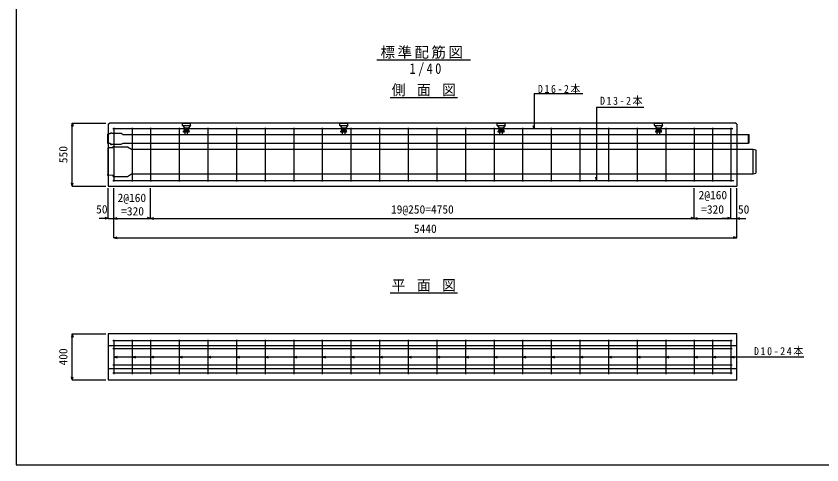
# Model space of a CAD drawing. Units: millimetres on the paper, enlarged 15 times, with parts at other scales. Extents: x -2095 to 2762, y -411564 to 1486.
# Drawn here: x -2095 to 545, y -1454 to 16 of the extents above; entities that cross this region are included whole.
import ezdxf
from ezdxf.enums import TextEntityAlignment as Align

# ---------------------------------------------------------------- set-up
doc = ezdxf.new("R2010")
doc.units = ezdxf.units.MM
doc.header["$LTSCALE"] = 15
for name, color, linetype in [('1-0', 7, 'Continuous'), ('1-1_製品図', 3, 'Continuous'), ('1-2_HIVP', 4, 'Continuous'), ('1-3_鉄筋', 2, 'Continuous'), ('1-4', 7, 'Continuous'), ('1-6', 4, 'Continuous'), ('1-F', 7, 'Continuous'), ('2-0_外寸', 7, 'Continuous')]:
    doc.layers.add(name, color=color, linetype=linetype)
doc.styles.add('ＭＳ ゴシック', font='')
doc.styles.get('ＭＳ ゴシック').set_extended_font_data('MS Gothic')

msp = doc.modelspace()

# ---------------------------------------------------------------- linework, layer by layer
at = {"layer": '1-0'}
for p, q in [((-398.11, -237.45), (-238.73, -237.45)), ((-193.43, -282.49), (-38.67, -282.49)), ((-1774.27, -1100.26), (-1764.13, -1097.54)), ((-1774.27, -1100.26), (-1764.13, -1102.98)), ((-1774.27, -1100.26), (486.25, -1100.26)), ((-1714.27, -1100.26), (-1704.13, -1097.54)), ((-1714.27, -1100.26), (-1704.13, -1102.98)), ((-1654.27, -1100.26), (-1644.13, -1097.54)), ((-1654.27, -1100.26), (-1644.13, -1102.98)), ((-1560.52, -1100.26), (-1550.38, -1097.54)), ((-1560.52, -1100.26), (-1550.38, -1102.98)), ((-1466.77, -1100.26), (-1456.63, -1097.54)), ((-1466.77, -1100.26), (-1456.63, -1102.98)), ((-1373.02, -1100.26), (-1362.88, -1097.54)), ((-1373.02, -1100.26), (-1362.88, -1102.98)), ((-1279.27, -1100.26), (-1269.13, -1097.54)), ((-1279.27, -1100.26), (-1269.13, -1102.98)), ((-1185.52, -1100.26), (-1175.38, -1097.54)), ((-1185.52, -1100.26), (-1175.38, -1102.98)), ((-1091.77, -1100.26), (-1081.63, -1097.54)), ((-1091.77, -1100.26), (-1081.63, -1102.98)), ((-998.02, -1100.26), (-987.88, -1097.54)), ((-998.02, -1100.26), (-987.88, -1102.98)), ((-904.27, -1100.26), (-894.13, -1097.54)), ((-904.27, -1100.26), (-894.13, -1102.98)), ((-810.52, -1100.26), (-800.38, -1097.54)), ((-810.52, -1100.26), (-800.38, -1102.98)), ((-716.77, -1100.26), (-706.63, -1097.54)), ((-716.77, -1100.26), (-706.63, -1102.98)), ((-623.02, -1100.26), (-612.88, -1097.54)), ((-623.02, -1100.26), (-612.88, -1102.98)), ((-529.27, -1100.26), (-519.13, -1097.54)), ((-529.27, -1100.26), (-519.13, -1102.98)), ((-435.52, -1100.26), (-425.38, -1097.54)), ((-435.52, -1100.26), (-425.38, -1102.98)), ((-341.77, -1100.26), (-331.63, -1097.54)), ((-341.77, -1100.26), (-331.63, -1102.98)), ((-248.02, -1100.26), (-237.88, -1097.54)), ((-248.02, -1100.26), (-237.88, -1102.98)), ((-154.27, -1100.26), (-144.13, -1097.54)), ((-154.27, -1100.26), (-144.13, -1102.98)), ((-60.52, -1100.26), (-50.38, -1097.54)), ((-60.52, -1100.26), (-50.38, -1102.98)), ((33.23, -1100.26), (43.37, -1097.54)), ((33.23, -1100.26), (43.37, -1102.98)), ((126.98, -1100.26), (137.12, -1097.54)), ((126.98, -1100.26), (137.12, -1102.98)), ((186.98, -1100.26), (197.12, -1097.54)), ((186.98, -1100.26), (197.12, -1102.98)), ((246.98, -1100.26), (257.12, -1097.54)), ((246.98, -1100.26), (257.12, -1102.98))]:
    msp.add_line(p, q, dxfattribs=at)
at = {"layer": '1-0', "color": 4}
for q in [(265.73, -1119.31), (267.6, -1118.94)]:
    msp.add_line((267.23, -1119.31), q, dxfattribs=at)
at = {"layer": '1-0'}
for points in [[(-398.11, -237.45), (-398.11, -353.24), (-400.83, -343.1)], [(-193.43, -282.49), (-193.43, -521.99), (-196.15, -511.85)]]:
    msp.add_lwpolyline(points, dxfattribs=at)
at = {"layer": '1-1_製品図'}
for p, q in [((-1793.02, -338.24), (-1789.27, -334.49)), ((-1793.02, -338.24), (-1793.02, -540.74)), ((265.73, -338.24), (265.73, -540.74)), ((-1793.02, -540.74), (265.73, -540.74)), ((-1793.02, -1062.76), (265.73, -1062.76)), ((-1793.02, -1137.76), (265.73, -1137.76))]:
    msp.add_line(p, q, dxfattribs=at)
msp.add_lwpolyline([(265.73, -338.24), (261.98, -334.49), (-1789.27, -334.49)], dxfattribs=at)
msp.add_lwpolyline([(265.73, -1025.26), (-1793.02, -1025.26), (-1793.02, -1175.26), (265.73, -1175.26)], close=True, dxfattribs=at)
at = {"layer": '1-2_HIVP'}
for p, q in [((-1794.9, -401.62), (-1794.9, -369.37)), ((-1786.72, -369.65), (-1794.9, -369.37)), ((-1786.72, -369.65), (-1784.18, -366.63)), ((-1784.18, -366.63), (-1781.94, -366.63)), ((-1781.94, -366.63), (-1780.98, -367.59)), ((-1780.98, -367.59), (-1750.65, -367.59)), ((-1750.65, -367.59), (-1744.32, -371.24)), ((-1744.28, -371.24), (303.98, -371.24)), ((303.98, -371.24), (306.98, -372.05)), ((303.98, -399.74), (303.98, -371.24)), ((306.98, -398.94), (306.98, -372.05)), ((-1786.72, -401.33), (-1794.9, -401.62)), ((-1779.52, -415.54), (-1794.9, -415.01)), ((-1794.9, -415.01), (-1794.9, -505.98)), ((-1786.72, -401.33), (-1784.18, -404.36)), ((-1784.18, -404.36), (-1781.94, -404.36)), ((-1781.94, -404.36), (-1780.98, -403.4)), ((-1780.98, -403.4), (-1750.65, -403.4)), ((-1779.52, -415.54), (-1775.52, -410.77)), ((-1750.65, -403.4), (-1744.32, -399.74)), ((-1744.28, -399.74), (303.98, -399.74)), ((-1716.79, -419.99), (319.73, -419.99)), ((303.98, -399.74), (306.98, -398.94)), ((320.1, -500.99), (320.1, -419.99)), ((320.1, -419.99), (328.73, -422.31)), ((328.73, -422.31), (328.73, -498.68)), ((-1716.79, -500.99), (319.73, -500.99)), ((320.1, -500.99), (328.73, -498.68)), ((-1794.9, -505.98), (-1794.9, -501.7)), ((-1779.52, -505.45), (-1794.9, -505.98)), ((-1779.52, -505.45), (-1775.52, -510.22)), ((-1775.52, -510.22), (-1772.14, -510.22)), ((-1772.14, -510.22), (-1770.79, -508.87))]:
    msp.add_line(p, q, dxfattribs=at)
for points in [[(-1775.52, -410.77), (-1772.14, -410.77), (-1770.79, -412.12)], [(-1770.79, -412.12), (-1730.43, -412.12), (-1716.79, -419.99)], [(-1770.79, -508.87), (-1730.43, -508.87), (-1716.79, -500.99)]]:
    msp.add_lwpolyline(points, dxfattribs=at)
at = {"layer": '1-3_鉄筋'}
for p, q in [((252.6, -353.24), (-1778.02, -353.24)), ((-1774.27, -349.49), (-1774.27, -525.74)), ((-1714.27, -349.49), (-1714.27, -525.74)), ((-1654.27, -349.49), (-1654.27, -525.74)), ((-1560.52, -349.49), (-1560.52, -525.74)), ((-1466.77, -349.49), (-1466.77, -525.74)), ((-1373.02, -349.49), (-1373.02, -525.74)), ((-1279.27, -349.49), (-1279.27, -525.74)), ((-1185.52, -349.49), (-1185.52, -525.74)), ((-1091.77, -349.49), (-1091.77, -525.74)), ((-998.02, -349.49), (-998.02, -525.74)), ((-904.27, -349.49), (-904.27, -525.74)), ((-810.52, -349.49), (-810.52, -525.74)), ((-716.77, -349.49), (-716.77, -525.74)), ((-623.02, -349.49), (-623.02, -525.74)), ((-529.27, -349.49), (-529.27, -525.74)), ((-435.52, -349.49), (-435.52, -525.74)), ((-341.77, -349.49), (-341.77, -525.74)), ((-248.02, -349.49), (-248.02, -525.74)), ((-154.27, -349.49), (-154.27, -525.74)), ((-60.52, -349.49), (-60.52, -525.74)), ((33.23, -349.49), (33.23, -525.74)), ((126.98, -349.49), (126.98, -525.74)), ((186.98, -349.49), (186.98, -525.74)), ((246.98, -349.49), (246.98, -525.74)), ((-1778.02, -521.99), (256.35, -521.99)), ((250.73, -1047.76), (-1778.02, -1047.76)), ((-1774.27, -1044.01), (-1774.27, -1156.51)), ((-1714.27, -1044.01), (-1714.27, -1156.51)), ((-1654.27, -1044.01), (-1654.27, -1156.51)), ((-1560.52, -1044.01), (-1560.52, -1156.51)), ((-1466.77, -1044.01), (-1466.77, -1156.51)), ((-1373.02, -1044.01), (-1373.02, -1156.51)), ((-1279.27, -1044.01), (-1279.27, -1156.51)), ((-1185.52, -1044.01), (-1185.52, -1156.51)), ((-1091.77, -1044.01), (-1091.77, -1156.51)), ((-998.02, -1044.01), (-998.02, -1156.51)), ((-904.27, -1044.01), (-904.27, -1156.51)), ((-810.52, -1044.01), (-810.52, -1156.51)), ((-716.77, -1044.01), (-716.77, -1156.51)), ((-623.02, -1044.01), (-623.02, -1156.51)), ((-529.27, -1044.01), (-529.27, -1156.51)), ((-435.52, -1044.01), (-435.52, -1156.51)), ((-341.77, -1044.01), (-341.77, -1156.51)), ((-248.02, -1044.01), (-248.02, -1156.51)), ((-154.27, -1044.01), (-154.27, -1156.51)), ((-60.52, -1044.01), (-60.52, -1156.51)), ((33.23, -1044.01), (33.23, -1156.51)), ((126.98, -1044.01), (126.98, -1156.51)), ((186.98, -1044.01), (186.98, -1156.51)), ((246.98, -1044.01), (246.98, -1156.51)), ((250.73, -1074.01), (-1778.02, -1074.01)), ((-1778.02, -1126.51), (250.73, -1126.51)), ((-1778.02, -1152.76), (250.73, -1152.76))]:
    msp.add_line(p, q, dxfattribs=at)
at = {"layer": '1-4'}
for p, q in [((-1550.21, -341.99), (-1550.21, -334.49)), ((-1550.21, -334.49), (-1523.96, -334.49)), ((-1550.21, -341.99), (-1543.65, -349.49)), ((-1550.21, -341.99), (-1523.96, -341.99)), ((-1523.96, -341.99), (-1530.52, -349.49)), ((-1523.96, -341.99), (-1523.96, -334.49)), ((-1034.58, -341.99), (-1034.58, -334.49)), ((-1034.58, -334.49), (-1008.33, -334.49)), ((-1034.58, -341.99), (-1028.02, -349.49)), ((-1034.58, -341.99), (-1008.33, -341.99)), ((-1008.33, -341.99), (-1014.9, -349.49)), ((-1008.33, -341.99), (-1008.33, -334.49)), ((-518.96, -341.99), (-518.96, -334.49)), ((-518.96, -334.49), (-492.71, -334.49)), ((-518.96, -341.99), (-512.4, -349.49)), ((-518.96, -341.99), (-492.71, -341.99)), ((-492.71, -341.99), (-499.27, -349.49)), ((-492.71, -341.99), (-492.71, -334.49)), ((-3.33, -341.99), (-3.33, -334.49)), ((-3.33, -334.49), (22.92, -334.49)), ((-3.33, -341.99), (3.23, -349.49)), ((-3.33, -341.99), (22.92, -341.99)), ((22.92, -341.99), (16.35, -349.49)), ((22.92, -341.99), (22.92, -334.49)), ((-1543.65, -356.99), (-1546.46, -360.74)), ((-1546.46, -360.74), (-1527.71, -360.74)), ((-1543.65, -356.99), (-1543.65, -349.49)), ((-1543.65, -349.49), (-1530.52, -349.49)), ((-1543.65, -356.99), (-1530.52, -356.99)), ((-1541.21, -371.19), (-1541.21, -364.49)), ((-1532.96, -371.19), (-1532.96, -364.49)), ((-1530.52, -356.99), (-1530.52, -349.49)), ((-1530.52, -356.99), (-1527.71, -360.74)), ((-1527.71, -364.49), (-1527.71, -360.74)), ((-1028.02, -356.99), (-1030.83, -360.74)), ((-1030.83, -360.74), (-1012.08, -360.74)), ((-1028.02, -356.99), (-1028.02, -349.49)), ((-1028.02, -349.49), (-1014.9, -349.49)), ((-1028.02, -356.99), (-1014.9, -356.99)), ((-1025.58, -371.19), (-1025.58, -364.49)), ((-1017.33, -371.19), (-1017.33, -364.49)), ((-1014.9, -356.99), (-1014.9, -349.49)), ((-1014.9, -356.99), (-1012.08, -360.74)), ((-1012.08, -364.49), (-1012.08, -360.74)), ((-512.4, -356.99), (-515.21, -360.74)), ((-515.21, -360.74), (-496.46, -360.74)), ((-512.4, -356.99), (-512.4, -349.49)), ((-512.4, -349.49), (-499.27, -349.49)), ((-512.4, -356.99), (-499.27, -356.99)), ((-509.96, -371.19), (-509.96, -364.49)), ((-501.71, -371.19), (-501.71, -364.49)), ((-499.27, -356.99), (-499.27, -349.49)), ((-499.27, -356.99), (-496.46, -360.74)), ((-496.46, -364.49), (-496.46, -360.74)), ((3.23, -356.99), (0.42, -360.74)), ((0.42, -360.74), (19.17, -360.74)), ((3.23, -356.99), (3.23, -349.49)), ((3.23, -349.49), (16.35, -349.49)), ((3.23, -356.99), (16.35, -356.99)), ((5.67, -371.19), (5.67, -364.49)), ((13.92, -371.19), (13.92, -364.49)), ((16.35, -356.99), (16.35, -349.49)), ((16.35, -356.99), (19.17, -360.74)), ((19.17, -364.49), (19.17, -360.74))]:
    msp.add_line(p, q, dxfattribs=at)
for points in [[(-1527.71, -364.49), (-1546.46, -364.49), (-1546.46, -360.74)], [(-1012.08, -364.49), (-1030.83, -364.49), (-1030.83, -360.74)], [(-496.46, -364.49), (-515.21, -364.49), (-515.21, -360.74)], [(19.17, -364.49), (0.42, -364.49), (0.42, -360.74)]]:
    msp.add_lwpolyline(points, dxfattribs=at)
at = {"layer": '1-6'}
for p, q in [((-1911.03, -334.49), (-1913.75, -344.64)), ((-1911.03, -540.74), (-1911.03, -334.49)), ((-1911.03, -334.49), (-1908.31, -344.64)), ((-1911.03, -334.49), (-1800.89, -334.49)), ((-1911.03, -540.74), (-1913.75, -530.6)), ((-1911.03, -540.74), (-1908.31, -530.6)), ((-1911.03, -540.74), (-1800.89, -540.74)), ((-1793.02, -646.59), (-1793.02, -547.06)), ((-1774.27, -646.59), (-1774.27, -547.06)), ((-1654.27, -646.59), (-1654.27, -547.06)), ((126.98, -646.59), (126.98, -547.06)), ((246.98, -646.59), (246.98, -547.06)), ((265.73, -646.59), (265.73, -547.06)), ((-1793.02, -646.59), (-1823.02, -646.59)), ((-1793.02, -646.59), (-1803.16, -643.87)), ((-1793.02, -646.59), (-1803.16, -649.31)), ((-1793.02, -646.59), (-1774.27, -646.59)), ((-1774.27, -646.59), (-1764.13, -643.87)), ((-1774.27, -646.59), (-1764.13, -643.87)), ((-1774.27, -646.59), (-1744.27, -646.59)), ((-1774.27, -646.59), (-1764.13, -649.31)), ((-1774.27, -646.59), (-1654.27, -646.59)), ((-1774.27, -646.59), (-1764.13, -649.31)), ((-1774.27, -709.8), (-1774.27, -646.59)), ((-1654.27, -646.59), (-1664.41, -643.87)), ((-1654.27, -646.59), (-1664.41, -649.31)), ((-1654.27, -646.59), (-1644.13, -643.87)), ((-1654.27, -646.59), (126.98, -646.59)), ((-1654.27, -646.59), (-1644.13, -649.31)), ((126.98, -646.59), (116.84, -643.87)), ((126.98, -646.59), (116.84, -649.31)), ((126.98, -646.59), (137.12, -643.87)), ((126.98, -646.59), (246.98, -646.59)), ((126.98, -646.59), (137.12, -649.31)), ((246.98, -646.59), (216.98, -646.59)), ((246.98, -646.59), (236.84, -643.87)), ((246.98, -646.59), (236.84, -643.87)), ((246.98, -646.59), (236.84, -649.31)), ((246.98, -646.59), (236.84, -649.31)), ((246.98, -646.59), (265.73, -646.59)), ((265.73, -646.59), (275.87, -643.87)), ((265.73, -646.59), (295.73, -646.59)), ((265.73, -646.59), (275.87, -649.31)), ((265.73, -709.8), (265.73, -646.59)), ((-1774.27, -709.8), (-1764.13, -707.08)), ((-1774.27, -709.8), (265.73, -709.8)), ((-1774.27, -709.8), (-1764.13, -712.51)), ((265.73, -709.8), (255.59, -707.08)), ((265.73, -709.8), (255.59, -712.51)), ((-1911.03, -1025.26), (-1913.75, -1035.4)), ((-1911.03, -1175.26), (-1911.03, -1025.26)), ((-1911.03, -1025.26), (-1908.31, -1035.4)), ((-1911.03, -1025.26), (-1800.89, -1025.26)), ((-1911.03, -1175.26), (-1913.75, -1165.12)), ((-1911.03, -1175.26), (-1908.31, -1165.12)), ((-1911.03, -1175.26), (-1800.89, -1175.26))]:
    msp.add_line(p, q, dxfattribs=at)
at = {"layer": '1-F', "color": 3}
for p, q in [((-913.33, -127.45), (-606.04, -127.45)), ((-869.83, -250.61), (-648.62, -250.61)), ((-869.83, -890.71), (-648.62, -890.71))]:
    msp.add_line(p, q, dxfattribs=at)
at = {"layer": '2-0_外寸', "color": 5}
for p, q in [((-2094.86, 1486.01), (-2094.86, -1453.99)), ((-2094.86, -1453.99), (2105.14, -1453.99))]:
    msp.add_line(p, q, dxfattribs=at)

# ---------------------------------------------------------------- texts
at = {"layer": '1-0', "char_height": 26.39, "attachment_point": 7, "style": 'ＭＳ ゴシック'}
for s, insert in [('\\T1.32;\\W0.9;D16-2本', (-385.3, -238.72)), ('\\T1.32;\\W0.9;D13-2本', (-181.93, -277.39)), ('\\T1.33;\\W0.9;D10-24本', (322.42, -1097.55))]:
    msp.add_mtext(s, dxfattribs=dict(at, insert=insert))
at = {"layer": '1-6', "style": 'ＭＳ ゴシック'}
for s, p in [('550', (-1918.53, -465.74)), ('400', (-1918.53, -1128.39))]:
    msp.add_text(s, height=27.49, rotation=90, dxfattribs=at).set_placement(p, align=Align.BOTTOM_LEFT)
for s, p in [('2@160', (-1762.41, -601.14)), ('2@160', (141, -592.18)), ('50', (-1832.75, -638.73)), ('19@250=4750', (-866.77, -639.09)), ('=320', (149.48, -639.09)), ('50', (269.86, -639.07)), ('=320', (-1750.76, -645.13)), ('5440', (-791.77, -702.3))]:
    msp.add_text(s, height=27.49, dxfattribs=at).set_placement(p, align=Align.BOTTOM_LEFT)
at = {"layer": '1-F', "char_height": 34.84, "attachment_point": 7, "style": 'ＭＳ ゴシック'}
for s, insert in [('\\T1.17;標準配筋図', (-901.09, -123.71)), ('\\T1.39;\\W0.85;1/40', (-805.98, -181.62)), ('\\T1.22;\\W0.95;側\\~面\\~図', (-864.32, -246.89)), ('\\T1.22;\\W0.95;平\\~面\\~図', (-864.32, -886.99))]:
    msp.add_mtext(s, dxfattribs=dict(at, insert=insert))

doc.saveas('drawing.dxf')
